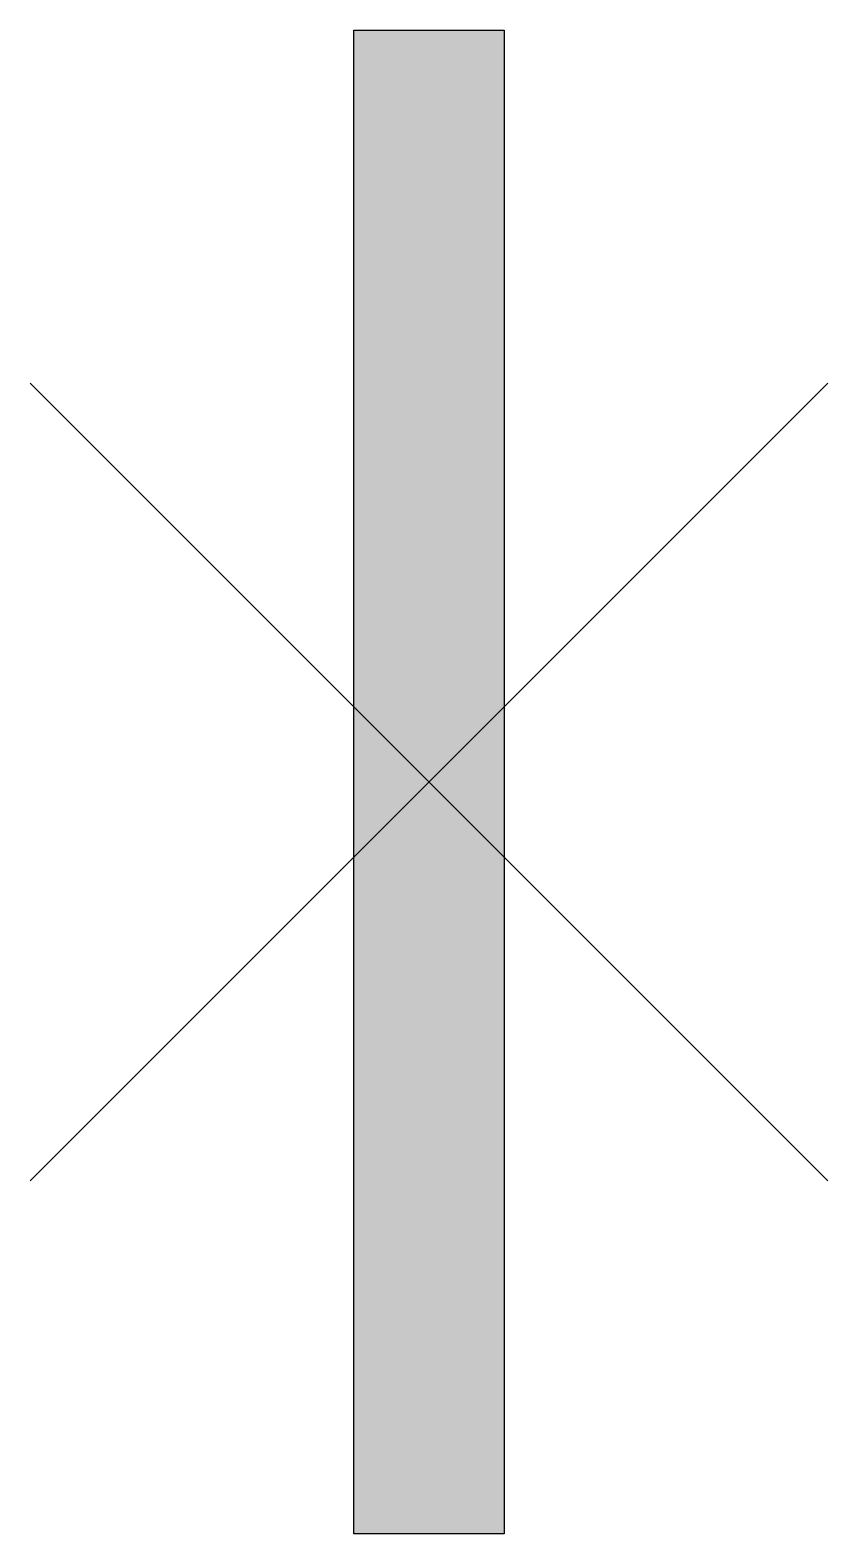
# Model space of a CAD drawing. Header units: metres. Extents: x -0.27 to 0.27, y -0.5 to 0.5.
import ezdxf

# ---------------------------------------------------------------- set-up
doc = ezdxf.new("R2010")
doc.units = ezdxf.units.M

msp = doc.modelspace()

# ---------------------------------------------------------------- linework, layer by layer
for p, q in [((-0.2652, -0.2652), (0.2652, 0.2652)), ((0.2652, -0.2652), (-0.2652, 0.2652))]:
    msp.add_line(p, q)
at = {"flags": 128}
msp.add_lwpolyline([(-0.05, -0.5), (-0.05, 0.5), (0.05, 0.5), (0.05, -0.5)], close=True, dxfattribs=at)
at = {"extrusion": (0, 0, -1)}
msp.add_solid([(0.05, -0.5), (0.05, 0.5), (-0.05, -0.5), (-0.05, 0.5)], dxfattribs=at)

doc.saveas('drawing.dxf')
